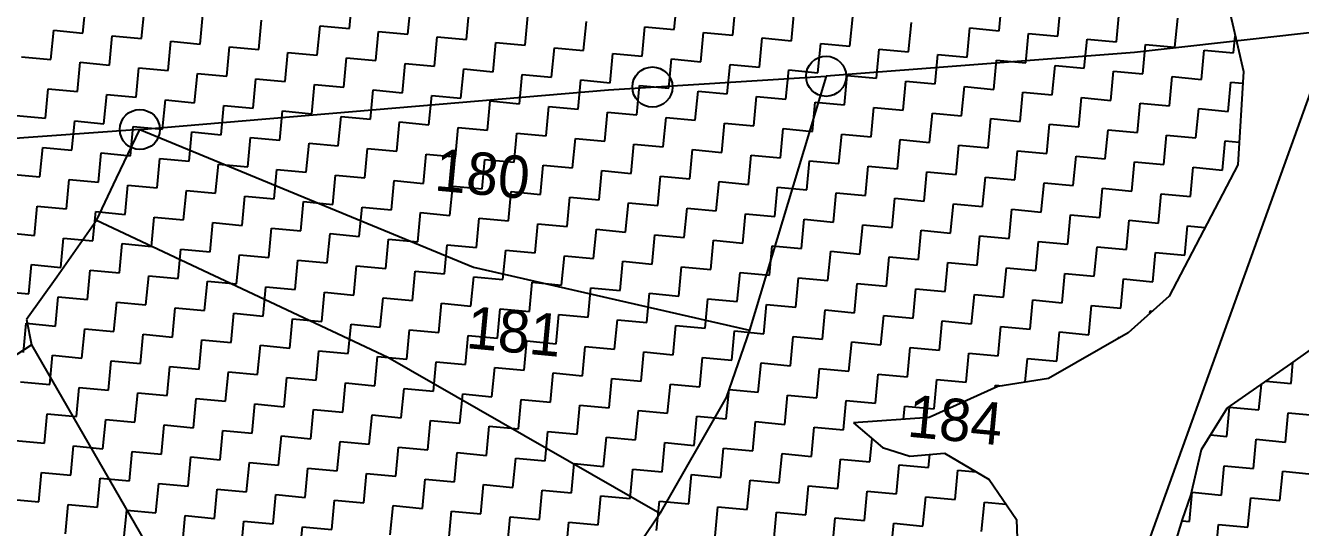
# Model space of a CAD drawing. Header units: metres. Extents: x 279090 to 282389, y 2073542 to 2078104.
# Drawn here: x 279604.6 to 279876.3, y 2076810.6 to 2076917.5 of the extents above; entities that cross this region are included whole.
import ezdxf
from ezdxf.enums import TextEntityAlignment as Align

# ---------------------------------------------------------------- set-up
doc = ezdxf.new("R2010")
doc.units = ezdxf.units.M
doc.header["$LTSCALE"] = 0.3
doc.header["$MEASUREMENT"] = 0
for name, color, linetype in [('POLY_HATCH', 12, 'Continuous'), ('POLY_PARCEL', 6, 'Continuous'), ('TEXT_PARCEL', 7, 'Continuous')]:
    doc.layers.add(name, color=color, linetype=linetype)
doc.styles.add('TEXT_MAP', font='', dxfattribs={"height": 1.8})
doc.styles.get('TEXT_MAP').set_extended_font_data('Kruti Dev 050')

msp = doc.modelspace()

# ---------------------------------------------------------------- linework, layer by layer
for centre in [(279775.19, 2076906.66), (279738.2, 2076904.37), (279629, 2076895.33)]:
    msp.add_circle(centre, 4.27)
at = {"layer": 'POLY_HATCH', "linetype": 'Continuous'}
for p, q in [((279673.63, 2076916.82), (279674.22, 2076923.06)), ((279742.85, 2076916.59), (279743.44, 2076922.83)), ((279616.89, 2076915.87), (279617.48, 2076922.11)), ((279629.37, 2076914.7), (279629.96, 2076920.94)), ((279686.11, 2076915.64), (279686.7, 2076921.88)), ((279698.59, 2076914.47), (279699.18, 2076920.71)), ((279755.33, 2076915.41), (279755.92, 2076921.65)), ((279767.81, 2076914.24), (279768.39, 2076920.48)), ((279812.07, 2076916.36), (279812.66, 2076922.6)), ((279824.55, 2076915.18), (279825.13, 2076921.42)), ((279837.03, 2076914.01), (279837.61, 2076920.25)), ((279641.85, 2076913.52), (279642.43, 2076919.76)), ((279654.32, 2076912.35), (279654.91, 2076918.59)), ((279666.8, 2076911.17), (279667.39, 2076917.41)), ((279667.39, 2076917.41), (279673.63, 2076916.82)), ((279711.07, 2076913.29), (279711.65, 2076919.53)), ((279723.54, 2076912.12), (279724.13, 2076918.36)), ((279780.28, 2076913.06), (279780.87, 2076919.3)), ((279792.76, 2076911.89), (279793.35, 2076918.13)), ((279849.5, 2076912.83), (279850.09, 2076919.07)), ((279610.06, 2076910.22), (279610.65, 2076916.46)), ((279610.65, 2076916.46), (279616.89, 2076915.87)), ((279622.54, 2076909.05), (279623.13, 2076915.29)), ((279623.13, 2076915.29), (279629.37, 2076914.7)), ((279679.28, 2076909.99), (279679.87, 2076916.23)), ((279679.87, 2076916.23), (279686.11, 2076915.64)), ((279691.76, 2076908.82), (279692.35, 2076915.06)), ((279692.35, 2076915.06), (279698.59, 2076914.47)), ((279736.02, 2076910.94), (279736.61, 2076917.18)), ((279736.61, 2076917.18), (279742.85, 2076916.59)), ((279748.5, 2076909.76), (279749.09, 2076916)), ((279749.09, 2076916), (279755.33, 2076915.41)), ((279760.98, 2076908.59), (279761.57, 2076914.83)), ((279761.57, 2076914.83), (279767.81, 2076914.24)), ((279805.24, 2076910.71), (279805.83, 2076916.95)), ((279805.83, 2076916.95), (279812.07, 2076916.36)), ((279817.72, 2076909.53), (279818.31, 2076915.77)), ((279818.31, 2076915.77), (279824.55, 2076915.18)), ((279830.2, 2076908.36), (279830.79, 2076914.6)), ((279830.79, 2076914.6), (279837.03, 2076914.01)), ((279861.98, 2076911.66), (279862.32, 2076915.3)), ((279635.02, 2076907.87), (279635.61, 2076914.11)), ((279635.61, 2076914.11), (279641.85, 2076913.52)), ((279647.5, 2076906.69), (279648.09, 2076912.93)), ((279648.09, 2076912.93), (279654.32, 2076912.35)), ((279704.24, 2076907.64), (279704.83, 2076913.88)), ((279704.83, 2076913.88), (279711.07, 2076913.29)), ((279716.72, 2076906.47), (279717.3, 2076912.7)), ((279717.3, 2076912.7), (279723.54, 2076912.12)), ((279773.46, 2076907.41), (279774.05, 2076913.65)), ((279774.05, 2076913.65), (279780.28, 2076913.06)), ((279785.94, 2076906.24), (279786.52, 2076912.47)), ((279786.52, 2076912.47), (279792.76, 2076911.89)), ((279842.68, 2076907.18), (279843.26, 2076913.42)), ((279843.26, 2076913.42), (279849.5, 2076912.83)), ((279855.15, 2076906.01), (279855.74, 2076912.24)), ((279855.74, 2076912.24), (279861.98, 2076911.66)), ((279603.82, 2076910.81), (279610.06, 2076910.22)), ((279615.71, 2076903.4), (279616.3, 2076909.64)), ((279616.3, 2076909.64), (279622.54, 2076909.05)), ((279659.98, 2076905.52), (279660.56, 2076911.76)), ((279660.56, 2076911.76), (279666.8, 2076911.17)), ((279672.45, 2076904.34), (279673.04, 2076910.58)), ((279673.04, 2076910.58), (279679.28, 2076909.99)), ((279684.93, 2076903.17), (279685.52, 2076909.41)), ((279685.52, 2076909.41), (279691.76, 2076908.82)), ((279729.19, 2076905.29), (279729.78, 2076911.53)), ((279729.78, 2076911.53), (279736.02, 2076910.94)), ((279741.67, 2076904.11), (279742.26, 2076910.35)), ((279742.26, 2076910.35), (279748.5, 2076909.76)), ((279754.15, 2076902.94), (279754.74, 2076909.18)), ((279754.74, 2076909.18), (279760.98, 2076908.59)), ((279798.41, 2076905.06), (279799, 2076911.3)), ((279799, 2076911.3), (279805.24, 2076910.71)), ((279810.89, 2076903.88), (279811.48, 2076910.12)), ((279811.48, 2076910.12), (279817.72, 2076909.53)), ((279628.19, 2076902.22), (279628.78, 2076908.46)), ((279628.78, 2076908.46), (279635.02, 2076907.87)), ((279640.67, 2076901.04), (279641.26, 2076907.28)), ((279641.26, 2076907.28), (279647.5, 2076906.69)), ((279697.41, 2076901.99), (279698, 2076908.23)), ((279698, 2076908.23), (279704.24, 2076907.64)), ((279709.89, 2076900.81), (279710.48, 2076907.05)), ((279710.48, 2076907.05), (279716.72, 2076906.47)), ((279766.63, 2076901.76), (279767.22, 2076908)), ((279767.22, 2076908), (279773.46, 2076907.41)), ((279779.11, 2076900.58), (279779.7, 2076906.82)), ((279779.7, 2076906.82), (279785.94, 2076906.24)), ((279823.37, 2076902.71), (279823.96, 2076908.95)), ((279823.96, 2076908.95), (279830.2, 2076908.36)), ((279835.85, 2076901.53), (279836.44, 2076907.77)), ((279836.44, 2076907.77), (279842.68, 2076907.18)), ((279848.33, 2076900.35), (279848.92, 2076906.59)), ((279848.92, 2076906.59), (279855.15, 2076906.01)), ((279608.89, 2076897.75), (279609.47, 2076903.98)), ((279609.47, 2076903.98), (279615.71, 2076903.4)), ((279653.15, 2076899.87), (279653.74, 2076906.11)), ((279653.74, 2076906.11), (279659.98, 2076905.52)), ((279665.63, 2076898.69), (279666.22, 2076904.93)), ((279666.22, 2076904.93), (279672.45, 2076904.34)), ((279678.11, 2076897.52), (279678.69, 2076903.75)), ((279678.69, 2076903.75), (279684.93, 2076903.17)), ((279722.37, 2076899.64), (279722.96, 2076905.88)), ((279722.96, 2076905.88), (279729.19, 2076905.29)), ((279734.85, 2076898.46), (279735.43, 2076904.7)), ((279735.43, 2076904.7), (279741.67, 2076904.11)), ((279791.59, 2076899.41), (279792.17, 2076905.65)), ((279792.17, 2076905.65), (279798.41, 2076905.06)), ((279804.06, 2076898.23), (279804.65, 2076904.47)), ((279804.65, 2076904.47), (279810.89, 2076903.88)), ((279860.81, 2076899.18), (279861.39, 2076905.42)), ((279861.39, 2076905.42), (279863.93, 2076905.18)), ((279621.36, 2076896.57), (279621.95, 2076902.81)), ((279621.95, 2076902.81), (279628.19, 2076902.22)), ((279633.84, 2076895.39), (279634.43, 2076901.63)), ((279634.43, 2076901.63), (279640.67, 2076901.04)), ((279690.58, 2076896.34), (279691.17, 2076902.58)), ((279691.17, 2076902.58), (279697.41, 2076901.99)), ((279703.06, 2076895.16), (279703.65, 2076901.4)), ((279703.65, 2076901.4), (279709.89, 2076900.81)), ((279747.32, 2076897.29), (279747.91, 2076903.52)), ((279747.91, 2076903.52), (279754.15, 2076902.94)), ((279759.8, 2076896.11), (279760.39, 2076902.35)), ((279760.39, 2076902.35), (279766.63, 2076901.76)), ((279772.28, 2076894.93), (279772.87, 2076901.17)), ((279772.87, 2076901.17), (279779.11, 2076900.58)), ((279816.54, 2076897.06), (279817.13, 2076903.29)), ((279817.13, 2076903.29), (279823.37, 2076902.71)), ((279829.02, 2076895.88), (279829.61, 2076902.12)), ((279829.61, 2076902.12), (279835.85, 2076901.53)), ((279841.5, 2076894.7), (279842.09, 2076900.94)), ((279842.09, 2076900.94), (279848.33, 2076900.35)), ((279602.65, 2076898.33), (279608.89, 2076897.75)), ((279646.32, 2076894.22), (279646.91, 2076900.46)), ((279646.91, 2076900.46), (279653.15, 2076899.87)), ((279658.8, 2076893.04), (279659.39, 2076899.28)), ((279659.39, 2076899.28), (279665.63, 2076898.69)), ((279715.54, 2076893.99), (279716.13, 2076900.23)), ((279716.13, 2076900.23), (279722.37, 2076899.64)), ((279728.02, 2076892.81), (279728.61, 2076899.05)), ((279728.61, 2076899.05), (279734.85, 2076898.46)), ((279784.76, 2076893.76), (279785.35, 2076900)), ((279785.35, 2076900), (279791.59, 2076899.41)), ((279797.24, 2076892.58), (279797.83, 2076898.82)), ((279797.83, 2076898.82), (279804.06, 2076898.23)), ((279853.98, 2076893.53), (279854.57, 2076899.77)), ((279854.57, 2076899.77), (279860.81, 2076899.18)), ((279614.54, 2076890.92), (279615.13, 2076897.16)), ((279615.13, 2076897.16), (279621.36, 2076896.57)), ((279627.02, 2076889.74), (279627.6, 2076895.98)), ((279627.6, 2076895.98), (279633.84, 2076895.39)), ((279671.28, 2076891.86), (279671.87, 2076898.1)), ((279671.87, 2076898.1), (279678.11, 2076897.52)), ((279683.76, 2076890.69), (279684.34, 2076896.93)), ((279684.34, 2076896.93), (279690.58, 2076896.34)), ((279696.23, 2076889.51), (279696.82, 2076895.75)), ((279696.82, 2076895.75), (279703.06, 2076895.16)), ((279740.5, 2076891.63), (279741.09, 2076897.87)), ((279741.09, 2076897.87), (279747.32, 2076897.29)), ((279752.98, 2076890.46), (279753.56, 2076896.7)), ((279753.56, 2076896.7), (279759.8, 2076896.11)), ((279765.45, 2076889.28), (279766.04, 2076895.52)), ((279766.04, 2076895.52), (279772.28, 2076894.93)), ((279809.72, 2076891.4), (279810.3, 2076897.64)), ((279810.3, 2076897.64), (279816.54, 2076897.06)), ((279822.19, 2076890.23), (279822.78, 2076896.47)), ((279822.78, 2076896.47), (279829.02, 2076895.88)), ((279639.49, 2076888.57), (279640.08, 2076894.8)), ((279640.08, 2076894.8), (279646.32, 2076894.22)), ((279651.97, 2076887.39), (279652.56, 2076893.63)), ((279652.56, 2076893.63), (279658.8, 2076893.04)), ((279708.71, 2076888.34), (279709.3, 2076894.57)), ((279709.3, 2076894.57), (279715.54, 2076893.99)), ((279721.19, 2076887.16), (279721.78, 2076893.4)), ((279721.78, 2076893.4), (279728.02, 2076892.81)), ((279777.93, 2076888.11), (279778.52, 2076894.34)), ((279778.52, 2076894.34), (279784.76, 2076893.76)), ((279790.41, 2076886.93), (279791, 2076893.17)), ((279791, 2076893.17), (279797.24, 2076892.58)), ((279834.67, 2076889.05), (279835.26, 2076895.29)), ((279835.26, 2076895.29), (279841.5, 2076894.7)), ((279847.15, 2076887.88), (279847.74, 2076894.11)), ((279847.74, 2076894.11), (279853.98, 2076893.53)), ((279859.63, 2076886.7), (279860.22, 2076892.94)), ((279860.22, 2076892.94), (279863.17, 2076892.66)), ((279607.71, 2076885.27), (279608.3, 2076891.51)), ((279608.3, 2076891.51), (279614.54, 2076890.92)), ((279620.19, 2076884.09), (279620.78, 2076890.33)), ((279620.78, 2076890.33), (279627.02, 2076889.74)), ((279664.45, 2076886.21), (279665.04, 2076892.45)), ((279665.04, 2076892.45), (279671.28, 2076891.86)), ((279676.93, 2076885.04), (279677.52, 2076891.28)), ((279677.52, 2076891.28), (279683.76, 2076890.69)), ((279689.41, 2076883.86), (279690, 2076890.1)), ((279690, 2076890.1), (279696.23, 2076889.51)), ((279733.67, 2076885.98), (279734.26, 2076892.22)), ((279734.26, 2076892.22), (279740.5, 2076891.63)), ((279746.15, 2076884.81), (279746.74, 2076891.05)), ((279746.74, 2076891.05), (279752.98, 2076890.46)), ((279802.89, 2076885.75), (279803.48, 2076891.99)), ((279803.48, 2076891.99), (279809.72, 2076891.4)), ((279815.37, 2076884.58), (279815.96, 2076890.82)), ((279815.96, 2076890.82), (279822.19, 2076890.23)), ((279632.67, 2076882.91), (279633.25, 2076889.15)), ((279633.25, 2076889.15), (279639.49, 2076888.57)), ((279645.15, 2076881.74), (279645.73, 2076887.98)), ((279645.73, 2076887.98), (279651.97, 2076887.39)), ((279701.89, 2076882.68), (279702.47, 2076888.92)), ((279702.47, 2076888.92), (279708.71, 2076888.34)), ((279714.36, 2076881.51), (279714.95, 2076887.75)), ((279714.95, 2076887.75), (279721.19, 2076887.16)), ((279758.63, 2076883.63), (279759.21, 2076889.87)), ((279759.21, 2076889.87), (279765.45, 2076889.28)), ((279771.1, 2076882.45), (279771.69, 2076888.69)), ((279771.69, 2076888.69), (279777.93, 2076888.11)), ((279783.58, 2076881.28), (279784.17, 2076887.52)), ((279784.17, 2076887.52), (279790.41, 2076886.93)), ((279827.85, 2076883.4), (279828.43, 2076889.64)), ((279828.43, 2076889.64), (279834.67, 2076889.05)), ((279840.32, 2076882.22), (279840.91, 2076888.46)), ((279840.91, 2076888.46), (279847.15, 2076887.88)), ((279601.47, 2076885.85), (279607.71, 2076885.27)), ((279613.36, 2076878.44), (279613.95, 2076884.68)), ((279613.95, 2076884.68), (279620.19, 2076884.09)), ((279657.62, 2076880.56), (279658.21, 2076886.8)), ((279658.21, 2076886.8), (279664.45, 2076886.21)), ((279670.1, 2076879.39), (279670.69, 2076885.63)), ((279670.69, 2076885.63), (279676.93, 2076885.04)), ((279726.84, 2076880.33), (279727.43, 2076886.57)), ((279727.43, 2076886.57), (279733.67, 2076885.98)), ((279739.32, 2076879.16), (279739.91, 2076885.4)), ((279739.91, 2076885.4), (279746.15, 2076884.81)), ((279796.06, 2076880.1), (279796.65, 2076886.34)), ((279796.65, 2076886.34), (279802.89, 2076885.75)), ((279808.54, 2076878.93), (279809.13, 2076885.17)), ((279809.13, 2076885.17), (279815.37, 2076884.58)), ((279852.8, 2076881.05), (279853.39, 2076887.29)), ((279853.39, 2076887.29), (279859.63, 2076886.7)), ((279625.84, 2076877.26), (279626.43, 2076883.5)), ((279626.43, 2076883.5), (279632.67, 2076882.91)), ((279638.32, 2076876.09), (279638.91, 2076882.33)), ((279638.91, 2076882.33), (279645.15, 2076881.74)), ((279682.58, 2076878.21), (279683.17, 2076884.45)), ((279683.17, 2076884.45), (279689.41, 2076883.86)), ((279695.06, 2076877.03), (279695.65, 2076883.27)), ((279695.65, 2076883.27), (279701.89, 2076882.68)), ((279707.54, 2076875.86), (279708.13, 2076882.1)), ((279708.13, 2076882.1), (279714.36, 2076881.51)), ((279751.8, 2076877.98), (279752.39, 2076884.22)), ((279752.39, 2076884.22), (279758.63, 2076883.63)), ((279764.28, 2076876.8), (279764.87, 2076883.04)), ((279764.87, 2076883.04), (279771.1, 2076882.45)), ((279821.02, 2076877.75), (279821.61, 2076883.99)), ((279821.61, 2076883.99), (279827.85, 2076883.4)), ((279833.5, 2076876.57), (279834.08, 2076882.81)), ((279834.08, 2076882.81), (279840.32, 2076882.22)), ((279650.8, 2076874.91), (279651.38, 2076881.15)), ((279651.38, 2076881.15), (279657.62, 2076880.56)), ((279663.27, 2076873.73), (279663.86, 2076879.97)), ((279663.86, 2076879.97), (279670.1, 2076879.39)), ((279720.02, 2076874.68), (279720.6, 2076880.92)), ((279720.6, 2076880.92), (279726.84, 2076880.33)), ((279732.49, 2076873.5), (279733.08, 2076879.74)), ((279733.08, 2076879.74), (279739.32, 2076879.16)), ((279776.76, 2076875.63), (279777.34, 2076881.87)), ((279777.34, 2076881.87), (279783.58, 2076881.28)), ((279789.23, 2076874.45), (279789.82, 2076880.69)), ((279789.82, 2076880.69), (279796.06, 2076880.1)), ((279801.71, 2076873.27), (279802.3, 2076879.51)), ((279802.3, 2076879.51), (279808.54, 2076878.93)), ((279845.97, 2076875.4), (279846.56, 2076881.64)), ((279846.56, 2076881.64), (279852.8, 2076881.05)), ((279606.53, 2076872.79), (279607.12, 2076879.03)), ((279607.12, 2076879.03), (279613.36, 2076878.44)), ((279619.01, 2076871.61), (279619.6, 2076877.85)), ((279619.6, 2076877.85), (279625.84, 2076877.26)), ((279631.49, 2076870.44), (279632.08, 2076876.68)), ((279632.08, 2076876.68), (279638.32, 2076876.09)), ((279675.75, 2076872.56), (279676.34, 2076878.8)), ((279676.34, 2076878.8), (279682.58, 2076878.21)), ((279688.23, 2076871.38), (279688.82, 2076877.62)), ((279688.82, 2076877.62), (279695.06, 2076877.03)), ((279744.97, 2076872.33), (279745.56, 2076878.57)), ((279745.56, 2076878.57), (279751.8, 2076877.98)), ((279757.45, 2076871.15), (279758.04, 2076877.39)), ((279758.04, 2076877.39), (279764.28, 2076876.8)), ((279814.19, 2076872.1), (279814.78, 2076878.34)), ((279814.78, 2076878.34), (279821.02, 2076877.75)), ((279826.67, 2076870.92), (279827.26, 2076877.16)), ((279827.26, 2076877.16), (279833.5, 2076876.57)), ((279643.97, 2076869.26), (279644.56, 2076875.5)), ((279644.56, 2076875.5), (279650.8, 2076874.91)), ((279656.45, 2076868.08), (279657.04, 2076874.32)), ((279657.04, 2076874.32), (279663.27, 2076873.73)), ((279700.71, 2076870.21), (279701.3, 2076876.45)), ((279701.3, 2076876.45), (279707.54, 2076875.86)), ((279713.19, 2076869.03), (279713.78, 2076875.27)), ((279713.78, 2076875.27), (279720.02, 2076874.68)), ((279725.67, 2076867.85), (279726.25, 2076874.09)), ((279726.25, 2076874.09), (279732.49, 2076873.5)), ((279769.93, 2076869.98), (279770.52, 2076876.22)), ((279770.52, 2076876.22), (279776.76, 2076875.63)), ((279782.41, 2076868.8), (279783, 2076875.04)), ((279783, 2076875.04), (279789.23, 2076874.45)), ((279794.89, 2076867.62), (279795.47, 2076873.86)), ((279795.47, 2076873.86), (279801.71, 2076873.27)), ((279839.15, 2076869.75), (279839.74, 2076875.99)), ((279839.74, 2076875.99), (279845.97, 2076875.4)), ((279851.63, 2076868.57), (279852.21, 2076874.81)), ((279852.21, 2076874.81), (279855.89, 2076874.46)), ((279600.29, 2076873.38), (279606.53, 2076872.79)), ((279612.19, 2076865.96), (279612.77, 2076872.2)), ((279612.77, 2076872.2), (279619.01, 2076871.61)), ((279668.93, 2076866.91), (279669.51, 2076873.15)), ((279669.51, 2076873.15), (279675.75, 2076872.56)), ((279681.4, 2076865.73), (279681.99, 2076871.97)), ((279681.99, 2076871.97), (279688.23, 2076871.38)), ((279738.14, 2076866.68), (279738.73, 2076872.92)), ((279738.73, 2076872.92), (279744.97, 2076872.33)), ((279750.62, 2076865.5), (279751.21, 2076871.74)), ((279751.21, 2076871.74), (279757.45, 2076871.15)), ((279807.36, 2076866.45), (279807.95, 2076872.69)), ((279807.95, 2076872.69), (279814.19, 2076872.1)), ((279819.84, 2076865.27), (279820.43, 2076871.51)), ((279820.43, 2076871.51), (279826.67, 2076870.92)), ((279624.66, 2076864.79), (279625.25, 2076871.02)), ((279625.25, 2076871.02), (279631.49, 2076870.44)), ((279637.14, 2076863.61), (279637.73, 2076869.85)), ((279637.73, 2076869.85), (279643.97, 2076869.26)), ((279649.62, 2076862.43), (279650.21, 2076868.67)), ((279650.21, 2076868.67), (279656.45, 2076868.08)), ((279693.88, 2076864.56), (279694.47, 2076870.79)), ((279694.47, 2076870.79), (279700.71, 2076870.21)), ((279706.36, 2076863.38), (279706.95, 2076869.62)), ((279706.95, 2076869.62), (279713.19, 2076869.03)), ((279718.84, 2076862.2), (279719.43, 2076868.44)), ((279719.43, 2076868.44), (279725.67, 2076867.85)), ((279763.1, 2076864.33), (279763.69, 2076870.56)), ((279763.69, 2076870.56), (279769.93, 2076869.98)), ((279775.58, 2076863.15), (279776.17, 2076869.39)), ((279776.17, 2076869.39), (279782.41, 2076868.8)), ((279832.32, 2076864.1), (279832.91, 2076870.33)), ((279832.91, 2076870.33), (279839.15, 2076869.75)), ((279844.8, 2076862.92), (279845.39, 2076869.16)), ((279845.39, 2076869.16), (279851.63, 2076868.57)), ((279605.36, 2076860.31), (279605.95, 2076866.55)), ((279605.95, 2076866.55), (279612.19, 2076865.96)), ((279662.1, 2076861.26), (279662.69, 2076867.5)), ((279662.69, 2076867.5), (279668.93, 2076866.91)), ((279674.58, 2076860.08), (279675.16, 2076866.32)), ((279675.16, 2076866.32), (279681.4, 2076865.73)), ((279731.32, 2076861.03), (279731.91, 2076867.27)), ((279731.91, 2076867.27), (279738.14, 2076866.68)), ((279743.8, 2076859.85), (279744.38, 2076866.09)), ((279744.38, 2076866.09), (279750.62, 2076865.5)), ((279788.06, 2076861.97), (279788.65, 2076868.21)), ((279788.65, 2076868.21), (279794.89, 2076867.62)), ((279800.54, 2076860.8), (279801.12, 2076867.04)), ((279801.12, 2076867.04), (279807.36, 2076866.45)), ((279813.01, 2076859.62), (279813.6, 2076865.86)), ((279813.6, 2076865.86), (279819.84, 2076865.27)), ((279617.84, 2076859.13), (279618.42, 2076865.37)), ((279618.42, 2076865.37), (279624.66, 2076864.79)), ((279630.31, 2076857.96), (279630.9, 2076864.2)), ((279630.9, 2076864.2), (279637.14, 2076863.61)), ((279642.79, 2076856.78), (279643.38, 2076863.02)), ((279643.38, 2076863.02), (279649.62, 2076862.43)), ((279687.06, 2076858.9), (279687.64, 2076865.14)), ((279687.64, 2076865.14), (279693.88, 2076864.56)), ((279699.53, 2076857.73), (279700.12, 2076863.97)), ((279700.12, 2076863.97), (279706.36, 2076863.38)), ((279756.27, 2076858.67), (279756.86, 2076864.91)), ((279756.86, 2076864.91), (279763.1, 2076864.33)), ((279768.75, 2076857.5), (279769.34, 2076863.74)), ((279769.34, 2076863.74), (279775.58, 2076863.15)), ((279825.49, 2076858.44), (279826.08, 2076864.68)), ((279826.08, 2076864.68), (279832.32, 2076864.1)), ((279837.97, 2076857.27), (279838.56, 2076863.51)), ((279838.56, 2076863.51), (279844.8, 2076862.92)), ((279599.12, 2076860.9), (279605.36, 2076860.31)), ((279655.27, 2076855.61), (279655.86, 2076861.84)), ((279655.86, 2076861.84), (279662.1, 2076861.26)), ((279667.75, 2076854.43), (279668.34, 2076860.67)), ((279668.34, 2076860.67), (279674.58, 2076860.08)), ((279712.01, 2076856.55), (279712.6, 2076862.79)), ((279712.6, 2076862.79), (279718.84, 2076862.2)), ((279724.49, 2076855.38), (279725.08, 2076861.61)), ((279725.08, 2076861.61), (279731.32, 2076861.03)), ((279736.97, 2076854.2), (279737.56, 2076860.44)), ((279737.56, 2076860.44), (279743.8, 2076859.85)), ((279781.23, 2076856.32), (279781.82, 2076862.56)), ((279781.82, 2076862.56), (279788.06, 2076861.97)), ((279793.71, 2076855.15), (279794.3, 2076861.38)), ((279794.3, 2076861.38), (279800.54, 2076860.8)), ((279806.19, 2076853.97), (279806.78, 2076860.21)), ((279806.78, 2076860.21), (279813.01, 2076859.62)), ((279611.01, 2076853.48), (279611.6, 2076859.72)), ((279611.6, 2076859.72), (279617.84, 2076859.13)), ((279623.49, 2076852.31), (279624.08, 2076858.55)), ((279624.08, 2076858.55), (279630.31, 2076857.96)), ((279680.23, 2076853.25), (279680.82, 2076859.49)), ((279680.82, 2076859.49), (279687.06, 2076858.9)), ((279692.71, 2076852.08), (279693.29, 2076858.32)), ((279693.29, 2076858.32), (279699.53, 2076857.73)), ((279749.45, 2076853.02), (279750.03, 2076859.26)), ((279750.03, 2076859.26), (279756.27, 2076858.67)), ((279761.93, 2076851.85), (279762.51, 2076858.09)), ((279762.51, 2076858.09), (279768.75, 2076857.5)), ((279818.67, 2076852.79), (279819.25, 2076859.03)), ((279819.25, 2076859.03), (279825.49, 2076858.44)), ((279831.14, 2076851.62), (279831.73, 2076857.86)), ((279831.73, 2076857.86), (279837.97, 2076857.27)), ((279635.97, 2076851.13), (279636.55, 2076857.37)), ((279636.55, 2076857.37), (279642.79, 2076856.78)), ((279648.44, 2076849.95), (279649.03, 2076856.19)), ((279649.03, 2076856.19), (279655.27, 2076855.61)), ((279660.92, 2076848.78), (279661.51, 2076855.02)), ((279661.51, 2076855.02), (279667.75, 2076854.43)), ((279705.18, 2076850.9), (279705.77, 2076857.14)), ((279705.77, 2076857.14), (279712.01, 2076856.55)), ((279717.66, 2076849.72), (279718.25, 2076855.96)), ((279718.25, 2076855.96), (279724.49, 2076855.38)), ((279730.14, 2076848.55), (279730.73, 2076854.79)), ((279730.73, 2076854.79), (279736.97, 2076854.2)), ((279774.4, 2076850.67), (279774.99, 2076856.91)), ((279774.99, 2076856.91), (279781.23, 2076856.32)), ((279786.88, 2076849.49), (279787.47, 2076855.73)), ((279787.47, 2076855.73), (279793.71, 2076855.15)), ((279844.17, 2076856.2), (279844.21, 2076856.68)), ((279844.21, 2076856.68), (279844.66, 2076856.64)), ((279604.18, 2076847.83), (279604.77, 2076854.07)), ((279604.77, 2076854.07), (279611.01, 2076853.48)), ((279616.66, 2076846.66), (279617.25, 2076852.89)), ((279617.25, 2076852.89), (279623.49, 2076852.31)), ((279673.4, 2076847.6), (279673.99, 2076853.84)), ((279673.99, 2076853.84), (279680.23, 2076853.25)), ((279685.88, 2076846.43), (279686.47, 2076852.66)), ((279686.47, 2076852.66), (279692.71, 2076852.08)), ((279742.62, 2076847.37), (279743.21, 2076853.61)), ((279743.21, 2076853.61), (279749.45, 2076853.02)), ((279755.1, 2076846.2), (279755.69, 2076852.43)), ((279755.69, 2076852.43), (279761.93, 2076851.85)), ((279799.36, 2076848.32), (279799.95, 2076854.56)), ((279799.95, 2076854.56), (279806.19, 2076853.97)), ((279811.84, 2076847.14), (279812.43, 2076853.38)), ((279812.43, 2076853.38), (279818.67, 2076852.79)), ((279824.32, 2076845.97), (279824.9, 2076852.21)), ((279824.9, 2076852.21), (279831.14, 2076851.62)), ((279629.14, 2076845.48), (279629.73, 2076851.72)), ((279629.73, 2076851.72), (279635.97, 2076851.13)), ((279641.62, 2076844.3), (279642.2, 2076850.54)), ((279642.2, 2076850.54), (279648.44, 2076849.95)), ((279654.09, 2076843.13), (279654.68, 2076849.37)), ((279654.68, 2076849.37), (279660.92, 2076848.78)), ((279698.36, 2076845.25), (279698.95, 2076851.49)), ((279698.95, 2076851.49), (279705.18, 2076850.9)), ((279710.84, 2076844.07), (279711.42, 2076850.31)), ((279711.42, 2076850.31), (279717.66, 2076849.72)), ((279767.58, 2076845.02), (279768.16, 2076851.26)), ((279768.16, 2076851.26), (279774.4, 2076850.67)), ((279780.05, 2076843.84), (279780.64, 2076850.08)), ((279780.64, 2076850.08), (279786.88, 2076849.49)), ((279837.36, 2076850.78), (279837.38, 2076851.03)), ((279837.38, 2076851.03), (279837.73, 2076851)), ((279609.83, 2076841), (279610.42, 2076847.24)), ((279610.42, 2076847.24), (279616.66, 2076846.66)), ((279666.57, 2076841.95), (279667.16, 2076848.19)), ((279667.16, 2076848.19), (279673.4, 2076847.6)), ((279679.05, 2076840.77), (279679.64, 2076847.01)), ((279679.64, 2076847.01), (279685.88, 2076846.43)), ((279723.31, 2076842.9), (279723.9, 2076849.14)), ((279723.9, 2076849.14), (279730.14, 2076848.55)), ((279735.79, 2076841.72), (279736.38, 2076847.96)), ((279736.38, 2076847.96), (279742.62, 2076847.37)), ((279748.27, 2076840.54), (279748.86, 2076846.78)), ((279748.86, 2076846.78), (279755.1, 2076846.2)), ((279792.53, 2076842.67), (279793.12, 2076848.91)), ((279793.12, 2076848.91), (279799.36, 2076848.32)), ((279805.01, 2076841.49), (279805.6, 2076847.73)), ((279805.6, 2076847.73), (279811.84, 2076847.14)), ((279622.31, 2076839.83), (279622.9, 2076846.07)), ((279622.9, 2076846.07), (279629.14, 2076845.48)), ((279634.79, 2076838.65), (279635.38, 2076844.89)), ((279635.38, 2076844.89), (279641.62, 2076844.3)), ((279691.53, 2076839.6), (279692.12, 2076845.84)), ((279692.12, 2076845.84), (279698.36, 2076845.25)), ((279704.01, 2076838.42), (279704.6, 2076844.66)), ((279704.6, 2076844.66), (279710.84, 2076844.07)), ((279760.75, 2076839.37), (279761.34, 2076845.61)), ((279761.34, 2076845.61), (279767.58, 2076845.02)), ((279773.23, 2076838.19), (279773.82, 2076844.43)), ((279773.82, 2076844.43), (279780.05, 2076843.84)), ((279817.6, 2076841.52), (279818.08, 2076846.55)), ((279818.08, 2076846.55), (279824.32, 2076845.97)), ((279874.23, 2076841.26), (279874.65, 2076845.72)), ((279603.59, 2076841.59), (279609.83, 2076841)), ((279647.27, 2076837.48), (279647.86, 2076843.72)), ((279647.86, 2076843.72), (279654.09, 2076843.13)), ((279659.75, 2076836.3), (279660.33, 2076842.54)), ((279660.33, 2076842.54), (279666.57, 2076841.95)), ((279672.22, 2076835.12), (279672.81, 2076841.36)), ((279672.81, 2076841.36), (279679.05, 2076840.77)), ((279716.49, 2076837.25), (279717.07, 2076843.49)), ((279717.07, 2076843.49), (279723.31, 2076842.9)), ((279728.96, 2076836.07), (279729.55, 2076842.31)), ((279729.55, 2076842.31), (279735.79, 2076841.72)), ((279785.71, 2076837.02), (279786.29, 2076843.26)), ((279786.29, 2076843.26), (279792.53, 2076842.67)), ((279798.18, 2076835.84), (279798.77, 2076842.08)), ((279798.77, 2076842.08), (279805.01, 2076841.49)), ((279868.94, 2076841.76), (279874.23, 2076841.26)), ((279615.48, 2076834.18), (279616.07, 2076840.42)), ((279616.07, 2076840.42), (279622.31, 2076839.83)), ((279627.96, 2076833), (279628.55, 2076839.24)), ((279628.55, 2076839.24), (279634.79, 2076838.65)), ((279684.7, 2076833.95), (279685.29, 2076840.19)), ((279685.29, 2076840.19), (279691.53, 2076839.6)), ((279697.18, 2076832.77), (279697.77, 2076839.01)), ((279697.77, 2076839.01), (279704.01, 2076838.42)), ((279741.44, 2076834.89), (279742.03, 2076841.13)), ((279742.03, 2076841.13), (279748.27, 2076840.54)), ((279753.92, 2076833.72), (279754.51, 2076839.96)), ((279754.51, 2076839.96), (279760.75, 2076839.37)), ((279766.4, 2076832.54), (279766.99, 2076838.78)), ((279766.99, 2076838.78), (279773.23, 2076838.19)), ((279811.2, 2076840.38), (279811.25, 2076840.9)), ((279811.25, 2076840.9), (279812.67, 2076840.77)), ((279867.4, 2076835.61), (279867.92, 2076841.05)), ((279640.44, 2076831.82), (279641.03, 2076838.06)), ((279641.03, 2076838.06), (279647.27, 2076837.48)), ((279652.92, 2076830.65), (279653.51, 2076836.89)), ((279653.51, 2076836.89), (279659.75, 2076836.3)), ((279709.66, 2076831.59), (279710.25, 2076837.83)), ((279710.25, 2076837.83), (279716.49, 2076837.25)), ((279722.14, 2076830.42), (279722.73, 2076836.66)), ((279722.73, 2076836.66), (279728.96, 2076836.07)), ((279778.88, 2076831.37), (279779.47, 2076837.6)), ((279779.47, 2076837.6), (279785.71, 2076837.02)), ((279791.68, 2076833.62), (279791.94, 2076836.43)), ((279791.94, 2076836.43), (279798.18, 2076835.84)), ((279860.58, 2076829.96), (279861.16, 2076836.2)), ((279861.16, 2076836.2), (279867.4, 2076835.61)), ((279608.66, 2076828.53), (279609.24, 2076834.77)), ((279609.24, 2076834.77), (279615.48, 2076834.18)), ((279621.13, 2076827.35), (279621.72, 2076833.59)), ((279621.72, 2076833.59), (279627.96, 2076833)), ((279665.4, 2076829.47), (279665.99, 2076835.71)), ((279665.99, 2076835.71), (279672.22, 2076835.12)), ((279677.88, 2076828.3), (279678.46, 2076834.54)), ((279678.46, 2076834.54), (279684.7, 2076833.95)), ((279690.35, 2076827.12), (279690.94, 2076833.36)), ((279690.94, 2076833.36), (279697.18, 2076832.77)), ((279734.62, 2076829.24), (279735.2, 2076835.48)), ((279735.2, 2076835.48), (279741.44, 2076834.89)), ((279747.09, 2076828.07), (279747.68, 2076834.31)), ((279747.68, 2076834.31), (279753.92, 2076833.72)), ((279759.57, 2076826.89), (279760.16, 2076833.13)), ((279760.16, 2076833.13), (279766.4, 2076832.54)), ((279873.05, 2076828.78), (279873.64, 2076835.02)), ((279873.64, 2076835.02), (279879.88, 2076834.43)), ((279633.61, 2076826.17), (279634.2, 2076832.41)), ((279634.2, 2076832.41), (279640.44, 2076831.82)), ((279646.09, 2076825), (279646.68, 2076831.24)), ((279646.68, 2076831.24), (279652.92, 2076830.65)), ((279702.83, 2076825.94), (279703.42, 2076832.18)), ((279703.42, 2076832.18), (279709.66, 2076831.59)), ((279715.31, 2076824.77), (279715.9, 2076831.01)), ((279715.9, 2076831.01), (279722.14, 2076830.42)), ((279772.05, 2076825.71), (279772.64, 2076831.95)), ((279772.64, 2076831.95), (279778.88, 2076831.37)), ((279602.42, 2076829.11), (279608.66, 2076828.53)), ((279614.31, 2076821.7), (279614.9, 2076827.94)), ((279614.9, 2076827.94), (279621.13, 2076827.35)), ((279658.57, 2076823.82), (279659.16, 2076830.06)), ((279659.16, 2076830.06), (279665.4, 2076829.47)), ((279671.05, 2076822.65), (279671.64, 2076828.88)), ((279671.64, 2076828.88), (279677.88, 2076828.3)), ((279683.53, 2076821.47), (279684.11, 2076827.71)), ((279684.11, 2076827.71), (279690.35, 2076827.12)), ((279727.79, 2076823.59), (279728.38, 2076829.83)), ((279728.38, 2076829.83), (279734.62, 2076829.24)), ((279740.27, 2076822.42), (279740.86, 2076828.65)), ((279740.86, 2076828.65), (279747.09, 2076828.07)), ((279784.53, 2076824.54), (279785, 2076829.49)), ((279857.09, 2076830.29), (279860.58, 2076829.96)), ((279866.23, 2076823.13), (279866.81, 2076829.37)), ((279866.81, 2076829.37), (279873.05, 2076828.78)), ((279626.79, 2076820.52), (279627.37, 2076826.76)), ((279627.37, 2076826.76), (279633.61, 2076826.17)), ((279639.26, 2076819.35), (279639.85, 2076825.59)), ((279639.85, 2076825.59), (279646.09, 2076825)), ((279696, 2076820.29), (279696.59, 2076826.53)), ((279696.59, 2076826.53), (279702.83, 2076825.94)), ((279708.48, 2076819.12), (279709.07, 2076825.36)), ((279709.07, 2076825.36), (279715.31, 2076824.77)), ((279752.75, 2076821.24), (279753.33, 2076827.48)), ((279753.33, 2076827.48), (279759.57, 2076826.89)), ((279765.22, 2076820.06), (279765.81, 2076826.3)), ((279765.81, 2076826.3), (279772.05, 2076825.71)), ((279777.7, 2076818.89), (279778.29, 2076825.13)), ((279778.29, 2076825.13), (279784.53, 2076824.54)), ((279797.01, 2076823.36), (279797.27, 2076826.1)), ((279607.48, 2076816.05), (279608.07, 2076822.29)), ((279608.07, 2076822.29), (279614.31, 2076821.7)), ((279651.74, 2076818.17), (279652.33, 2076824.41)), ((279652.33, 2076824.41), (279658.57, 2076823.82)), ((279664.22, 2076816.99), (279664.81, 2076823.23)), ((279664.81, 2076823.23), (279671.05, 2076822.65)), ((279720.96, 2076817.94), (279721.55, 2076824.18)), ((279721.55, 2076824.18), (279727.79, 2076823.59)), ((279733.44, 2076816.76), (279734.03, 2076823)), ((279734.03, 2076823), (279740.27, 2076822.42)), ((279790.18, 2076817.71), (279790.77, 2076823.95)), ((279790.77, 2076823.95), (279797.01, 2076823.36)), ((279802.66, 2076816.53), (279803.25, 2076822.77)), ((279803.25, 2076822.77), (279807.18, 2076822.4)), ((279859.4, 2076817.48), (279859.99, 2076823.72)), ((279859.99, 2076823.72), (279866.23, 2076823.13)), ((279871.88, 2076816.3), (279872.47, 2076822.54)), ((279872.47, 2076822.54), (279878.71, 2076821.96)), ((279619.96, 2076814.87), (279620.55, 2076821.11)), ((279620.55, 2076821.11), (279626.79, 2076820.52)), ((279632.44, 2076813.7), (279633.03, 2076819.93)), ((279633.03, 2076819.93), (279639.26, 2076819.35)), ((279676.7, 2076815.82), (279677.29, 2076822.06)), ((279677.29, 2076822.06), (279683.53, 2076821.47)), ((279689.18, 2076814.64), (279689.77, 2076820.88)), ((279689.77, 2076820.88), (279696, 2076820.29)), ((279701.66, 2076813.47), (279702.24, 2076819.7)), ((279702.24, 2076819.7), (279708.48, 2076819.12)), ((279745.92, 2076815.59), (279746.51, 2076821.83)), ((279746.51, 2076821.83), (279752.75, 2076821.24)), ((279758.4, 2076814.41), (279758.98, 2076820.65)), ((279758.98, 2076820.65), (279765.22, 2076820.06)), ((279770.87, 2076813.24), (279771.46, 2076819.47)), ((279771.46, 2076819.47), (279777.7, 2076818.89)), ((279644.92, 2076812.52), (279645.5, 2076818.76)), ((279645.5, 2076818.76), (279651.74, 2076818.17)), ((279657.39, 2076811.34), (279657.98, 2076817.58)), ((279657.98, 2076817.58), (279664.22, 2076816.99)), ((279714.13, 2076812.29), (279714.72, 2076818.53)), ((279714.72, 2076818.53), (279720.96, 2076817.94)), ((279726.61, 2076811.11), (279727.2, 2076817.35)), ((279727.2, 2076817.35), (279733.44, 2076816.76)), ((279783.35, 2076812.06), (279783.94, 2076818.3)), ((279783.94, 2076818.3), (279790.18, 2076817.71)), ((279795.83, 2076810.88), (279796.42, 2076817.12)), ((279796.42, 2076817.12), (279802.66, 2076816.53)), ((279852.57, 2076811.83), (279853.16, 2076818.07)), ((279853.16, 2076818.07), (279859.4, 2076817.48)), ((279865.05, 2076810.65), (279865.64, 2076816.89)), ((279865.64, 2076816.89), (279871.88, 2076816.3)), ((279601.24, 2076816.64), (279607.48, 2076816.05)), ((279613.13, 2076809.22), (279613.72, 2076815.46)), ((279613.72, 2076815.46), (279619.96, 2076814.87)), ((279625.61, 2076808.04), (279626.2, 2076814.28)), ((279626.2, 2076814.28), (279632.44, 2076813.7)), ((279669.87, 2076810.17), (279670.46, 2076816.41)), ((279670.46, 2076816.41), (279676.7, 2076815.82)), ((279682.35, 2076808.99), (279682.94, 2076815.23)), ((279682.94, 2076815.23), (279689.18, 2076814.64)), ((279694.83, 2076807.81), (279695.42, 2076814.05)), ((279695.42, 2076814.05), (279701.66, 2076813.47)), ((279739.09, 2076809.94), (279739.68, 2076816.18)), ((279739.68, 2076816.18), (279745.92, 2076815.59)), ((279751.57, 2076808.76), (279752.16, 2076815)), ((279752.16, 2076815), (279758.4, 2076814.41)), ((279808.31, 2076809.71), (279808.9, 2076815.95)), ((279808.9, 2076815.95), (279813.53, 2076815.51)), ((279638.09, 2076806.87), (279638.68, 2076813.11)), ((279638.68, 2076813.11), (279644.92, 2076812.52)), ((279650.57, 2076805.69), (279651.15, 2076811.93)), ((279651.15, 2076811.93), (279657.39, 2076811.34)), ((279707.31, 2076806.64), (279707.9, 2076812.88)), ((279707.9, 2076812.88), (279714.13, 2076812.29)), ((279719.79, 2076805.46), (279720.37, 2076811.7)), ((279720.37, 2076811.7), (279726.61, 2076811.11)), ((279764.05, 2076807.58), (279764.64, 2076813.82)), ((279764.64, 2076813.82), (279770.87, 2076813.24)), ((279776.53, 2076806.41), (279777.11, 2076812.65)), ((279777.11, 2076812.65), (279783.35, 2076812.06)), ((279789, 2076805.23), (279789.59, 2076811.47)), ((279789.59, 2076811.47), (279795.83, 2076810.88)), ((279851.01, 2076811.98), (279852.57, 2076811.83)), ((279663.04, 2076804.52), (279663.63, 2076810.75)), ((279663.63, 2076810.75), (279669.87, 2076810.17)), ((279858.22, 2076805), (279858.81, 2076811.24)), ((279858.81, 2076811.24), (279865.05, 2076810.65))]:
    msp.add_line(p, q, dxfattribs=at)
at = {"layer": 'POLY_HATCH'}
for p, q in [((279861.24, 2076919.96), (279862.66, 2076913.83)), ((279862.66, 2076913.83), (279864.09, 2076907.7)), ((279864.09, 2076907.7), (279862.88, 2076887.81)), ((279862.88, 2076887.81), (279848.24, 2076859.86)), ((279848.24, 2076859.86), (279839.51, 2076852.02)), ((279874.21, 2076845.41), (279890.66, 2076857.19)), ((279839.51, 2076852.02), (279822.59, 2076842.28)), ((279860.66, 2076836.02), (279874.21, 2076845.41)), ((279822.59, 2076842.28), (279811.77, 2076840.63)), ((279811.77, 2076840.63), (279797.14, 2076834.01)), ((279855.17, 2076827.21), (279860.66, 2076836.02)), ((279797.14, 2076834.01), (279781.04, 2076832.86)), ((279781.04, 2076832.86), (279787.21, 2076827.61)), ((279787.21, 2076827.61), (279793.03, 2076825.73)), ((279793.03, 2076825.73), (279800.42, 2076826.37)), ((279800.42, 2076826.37), (279809.9, 2076820.81)), ((279852.91, 2076817.42), (279855.17, 2076827.21)), ((279809.9, 2076820.81), (279815.76, 2076812.26)), ((279851.09, 2076812.26), (279852.91, 2076817.42)), ((279815.76, 2076812.26), (279816.15, 2076802.22)), ((279849.15, 2076805.78), (279851.09, 2076812.26))]:
    msp.add_line(p, q, dxfattribs=at)
at = {"layer": 'POLY_PARCEL'}
for p, q in [((279839.67, 2076795.72), (279883.16, 2076916.49)), ((279883.16, 2076916.49), (279840.92, 2076911.72)), ((279840.92, 2076911.72), (279775.19, 2076906.66)), ((279728.87, 2076903.8), (279775.19, 2076906.66)), ((279775.19, 2076906.66), (279758.87, 2076852.58)), ((279629, 2076895.33), (279728.87, 2076903.8)), ((279629, 2076895.33), (279580.83, 2076891.92)), ((279624.02, 2076884.98), (279629, 2076895.33)), ((279629, 2076895.33), (279700.08, 2076866.02)), ((279619.79, 2076875.94), (279624.02, 2076884.98)), ((279619.79, 2076875.94), (279611.32, 2076863.88)), ((279681.84, 2076846.8), (279619.79, 2076875.94)), ((279700.08, 2076866.02), (279758.87, 2076852.58)), ((279611.32, 2076863.88), (279604.86, 2076854.87)), ((279604.86, 2076854.87), (279605.9, 2076849.44)), ((279758.87, 2076852.58), (279753.91, 2076838.23)), ((279559.35, 2076819.6), (279605.9, 2076849.44)), ((279605.9, 2076849.44), (279630.21, 2076807.37)), ((279739.78, 2076813.52), (279681.84, 2076846.8)), ((279753.91, 2076838.23), (279739.78, 2076813.52)), ((279734.65, 2076806.01), (279739.78, 2076813.52))]:
    msp.add_line(p, q, dxfattribs=at)

# ---------------------------------------------------------------- texts
at = {"layer": 'TEXT_PARCEL', "style": 'TEXT_MAP'}
for s, p in [('180', (279702.01, 2076885.92)), ('181', (279708.75, 2076852.35)), ('184', (279802.73, 2076833.5))]:
    msp.add_text(s, height=9.024, rotation=354.6152, dxfattribs=at).set_placement(p, align=Align.MIDDLE)

doc.saveas('drawing.dxf')
